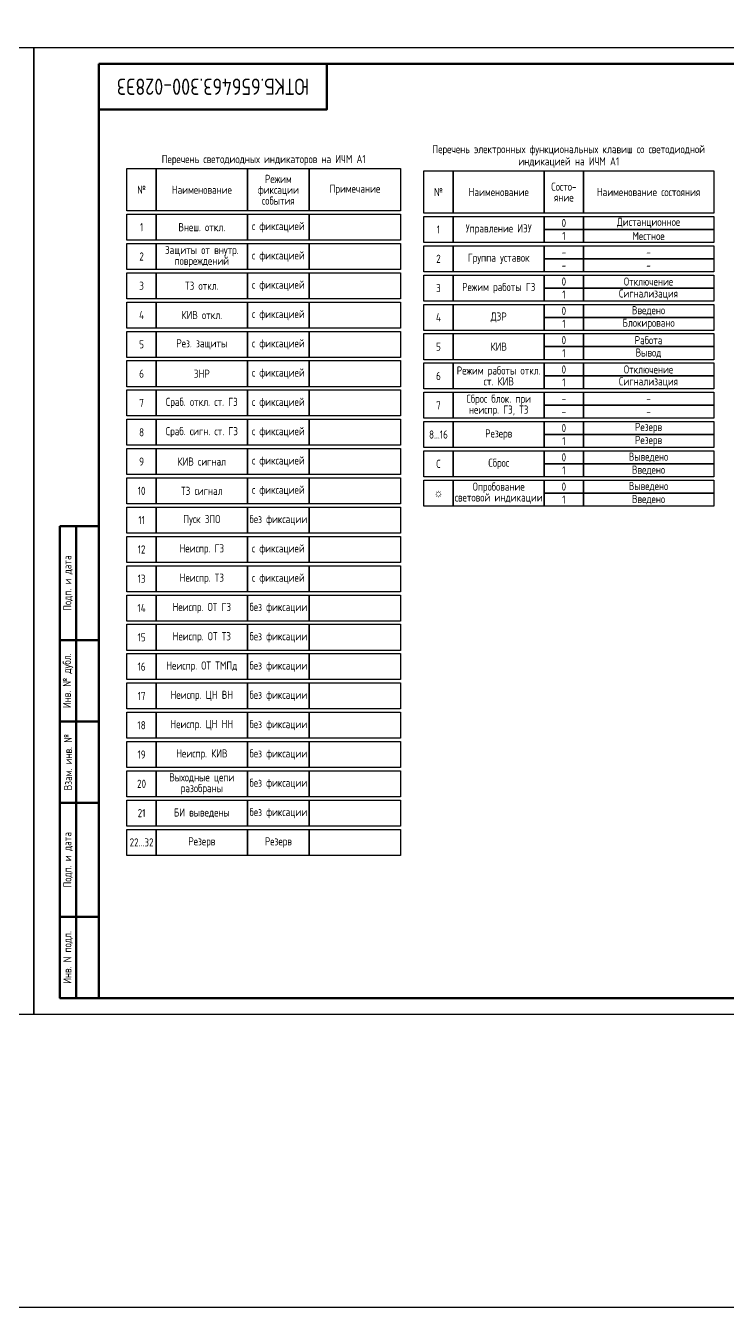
# Model space of a CAD drawing. Header units: millimetres. Extents: x -1117 to 4572, y -90 to 586.
# Drawn here: x 2517.5 to 2732.9, y -90 to 303.8 of the extents above; entities that cross this region are included whole.
import ezdxf

# ---------------------------------------------------------------- set-up
doc = ezdxf.new("R2010")
doc.units = ezdxf.units.MM
doc.styles.add('Gost_type_A', font='GOST_A.TTF')

# ---------------------------------------------------------------- blocks, each defined once
blk = doc.blocks.new('Штамп угловой верхний')
at = {"lineweight": 50}
blk.add_lwpolyline([(0, 0), (70, 0), (70, -14), (0, -14)], close=True, dxfattribs=at)
blk = doc.blocks.new('Формат_А3')
blk.add_lwpolyline([(-420, 297), (0, 297), (0, 0), (-420, 0)], close=True)
at = {"lineweight": 50}
blk.add_lwpolyline([(-400, 292), (-5, 292), (-5, 5), (-400, 5)], close=True, dxfattribs=at)
blk = doc.blocks.new('Штамп левый нижний')
at = {"lineweight": 50}
for points in [[(-12, 145), (-7, 145), (-7, 110), (-12, 110)], [(-7, 145), (0, 145), (0, 110), (-7, 110)], [(-12, 110), (-7, 110), (-7, 85), (-12, 85)], [(-7, 110), (0, 110), (0, 85), (-7, 85)], [(-12, 85), (-7, 85), (-7, 60), (-12, 60)], [(-7, 85), (0, 85), (0, 60), (-7, 60)], [(-12, 60), (-7, 60), (-7, 25), (-12, 25)], [(-7, 60), (0, 60), (0, 25), (-7, 25)], [(-12, 25), (-7, 25), (-7, 0), (-12, 0)], [(-7, 25), (0, 25), (0, 0), (-7, 0)]]:
    blk.add_lwpolyline(points, close=True, dxfattribs=at)
at = {"char_height": 2.5, "attachment_point": 5, "rotation": 90, "style": 'Gost_type_A'}
for s, insert, width in [('Подп. и дата', (-9.5, 127.5), 35), ('Инв. № дубл.', (-9.5, 97.5), 25), ('Взам. инв. №', (-9.5, 72.5), 25), ('Подп. и дата', (-9.5, 42.5), 35), ('Инв. N подл.', (-9.5, 12.5), 25)]:
    blk.add_mtext(s, dxfattribs=dict(at, insert=insert, width=width))

msp = doc.modelspace()

# ---------------------------------------------------------------- linework, layer by layer
for points in [[(-1117.42, 586), (4572.48, 586), (4572.48, -90), (-1117.42, -90)], [(2548.59, 259.84), (2557.59, 259.84), (2557.59, 246.84), (2548.59, 246.84)], [(2557.59, 259.84), (2585.59, 259.84), (2585.59, 246.84), (2557.59, 246.84)], [(2585.59, 259.84), (2604.59, 259.84), (2604.59, 246.84), (2585.59, 246.84)], [(2604.59, 259.84), (2632.59, 259.84), (2632.59, 246.84), (2604.59, 246.84)], [(2639.74, 259.14), (2648.74, 259.14), (2648.74, 246.14), (2639.74, 246.14)], [(2648.74, 259.14), (2676.74, 259.14), (2676.74, 246.14), (2648.74, 246.14)], [(2676.74, 259.14), (2688.74, 259.14), (2688.74, 246.14), (2676.74, 246.14)], [(2688.74, 259.14), (2728.74, 259.14), (2728.74, 246.14), (2688.74, 246.14)], [(2548.59, 245.84), (2557.59, 245.84), (2557.59, 237.84), (2548.59, 237.84)], [(2557.59, 245.84), (2585.59, 245.84), (2585.59, 237.84), (2557.59, 237.84)], [(2585.59, 245.84), (2604.59, 245.84), (2604.59, 237.84), (2585.59, 237.84)], [(2604.59, 245.84), (2632.59, 245.84), (2632.59, 237.84), (2604.59, 237.84)], [(2639.74, 245.14), (2648.74, 245.14), (2648.74, 237.14), (2639.74, 237.14)], [(2648.74, 245.14), (2676.74, 245.14), (2676.74, 237.14), (2648.74, 237.14)], [(2676.74, 245.14), (2688.74, 245.14), (2688.74, 241.14), (2676.74, 241.14)], [(2688.74, 245.14), (2728.74, 245.14), (2728.74, 241.14), (2688.74, 241.14)], [(2676.74, 241.14), (2688.74, 241.14), (2688.74, 237.14), (2676.74, 237.14)], [(2688.74, 241.14), (2728.74, 241.14), (2728.74, 237.14), (2688.74, 237.14)], [(2548.59, 236.84), (2557.59, 236.84), (2557.59, 228.84), (2548.59, 228.84)], [(2557.59, 236.84), (2585.59, 236.84), (2585.59, 228.84), (2557.59, 228.84)], [(2585.59, 236.84), (2604.59, 236.84), (2604.59, 228.84), (2585.59, 228.84)], [(2604.59, 236.84), (2632.59, 236.84), (2632.59, 228.84), (2604.59, 228.84)], [(2639.74, 236.14), (2648.74, 236.14), (2648.74, 228.14), (2639.74, 228.14)], [(2648.74, 236.14), (2676.74, 236.14), (2676.74, 228.14), (2648.74, 228.14)], [(2676.74, 236.14), (2688.74, 236.14), (2688.74, 232.14), (2676.74, 232.14)], [(2688.74, 236.14), (2728.74, 236.14), (2728.74, 232.14), (2688.74, 232.14)], [(2676.74, 232.14), (2688.74, 232.14), (2688.74, 228.14), (2676.74, 228.14)], [(2688.74, 232.14), (2728.74, 232.14), (2728.74, 228.14), (2688.74, 228.14)], [(2548.59, 227.84), (2557.59, 227.84), (2557.59, 219.84), (2548.59, 219.84)], [(2557.59, 227.84), (2585.59, 227.84), (2585.59, 219.84), (2557.59, 219.84)], [(2585.59, 227.84), (2604.59, 227.84), (2604.59, 219.84), (2585.59, 219.84)], [(2604.59, 227.84), (2632.59, 227.84), (2632.59, 219.84), (2604.59, 219.84)], [(2639.74, 227.14), (2648.74, 227.14), (2648.74, 219.14), (2639.74, 219.14)], [(2648.74, 227.14), (2676.74, 227.14), (2676.74, 219.14), (2648.74, 219.14)], [(2676.74, 227.14), (2688.74, 227.14), (2688.74, 223.14), (2676.74, 223.14)], [(2688.74, 227.14), (2728.74, 227.14), (2728.74, 223.14), (2688.74, 223.14)], [(2676.74, 223.14), (2688.74, 223.14), (2688.74, 219.14), (2676.74, 219.14)], [(2688.74, 223.14), (2728.74, 223.14), (2728.74, 219.14), (2688.74, 219.14)], [(2548.59, 218.84), (2557.59, 218.84), (2557.59, 210.84), (2548.59, 210.84)], [(2557.59, 218.84), (2585.59, 218.84), (2585.59, 210.84), (2557.59, 210.84)], [(2585.59, 218.84), (2604.59, 218.84), (2604.59, 210.84), (2585.59, 210.84)], [(2604.59, 218.84), (2632.59, 218.84), (2632.59, 210.84), (2604.59, 210.84)], [(2639.74, 218.14), (2648.74, 218.14), (2648.74, 210.14), (2639.74, 210.14)], [(2648.74, 218.14), (2676.74, 218.14), (2676.74, 210.14), (2648.74, 210.14)], [(2676.74, 218.14), (2688.74, 218.14), (2688.74, 214.14), (2676.74, 214.14)], [(2688.74, 218.14), (2728.74, 218.14), (2728.74, 214.14), (2688.74, 214.14)], [(2676.74, 214.14), (2688.74, 214.14), (2688.74, 210.14), (2676.74, 210.14)], [(2688.74, 214.14), (2728.74, 214.14), (2728.74, 210.14), (2688.74, 210.14)], [(2548.59, 209.84), (2557.59, 209.84), (2557.59, 201.84), (2548.59, 201.84)], [(2557.59, 209.84), (2585.59, 209.84), (2585.59, 201.84), (2557.59, 201.84)], [(2585.59, 209.84), (2604.59, 209.84), (2604.59, 201.84), (2585.59, 201.84)], [(2604.59, 209.84), (2632.59, 209.84), (2632.59, 201.84), (2604.59, 201.84)], [(2639.74, 209.14), (2648.74, 209.14), (2648.74, 201.14), (2639.74, 201.14)], [(2648.74, 209.14), (2676.74, 209.14), (2676.74, 201.14), (2648.74, 201.14)], [(2676.74, 209.14), (2688.74, 209.14), (2688.74, 205.14), (2676.74, 205.14)], [(2688.74, 209.14), (2728.74, 209.14), (2728.74, 205.14), (2688.74, 205.14)], [(2676.74, 205.14), (2688.74, 205.14), (2688.74, 201.14), (2676.74, 201.14)], [(2688.74, 205.14), (2728.74, 205.14), (2728.74, 201.14), (2688.74, 201.14)], [(2548.59, 200.84), (2557.59, 200.84), (2557.59, 192.84), (2548.59, 192.84)], [(2557.59, 200.84), (2585.59, 200.84), (2585.59, 192.84), (2557.59, 192.84)], [(2585.59, 200.84), (2604.59, 200.84), (2604.59, 192.84), (2585.59, 192.84)], [(2604.59, 200.84), (2632.59, 200.84), (2632.59, 192.84), (2604.59, 192.84)], [(2639.74, 200.14), (2648.74, 200.14), (2648.74, 192.14), (2639.74, 192.14)], [(2648.74, 200.14), (2676.74, 200.14), (2676.74, 192.14), (2648.74, 192.14)], [(2676.74, 200.14), (2688.74, 200.14), (2688.74, 196.14), (2676.74, 196.14)], [(2688.74, 200.14), (2728.74, 200.14), (2728.74, 196.14), (2688.74, 196.14)], [(2676.74, 196.14), (2688.74, 196.14), (2688.74, 192.14), (2676.74, 192.14)], [(2688.74, 196.14), (2728.74, 196.14), (2728.74, 192.14), (2688.74, 192.14)], [(2548.59, 191.84), (2557.59, 191.84), (2557.59, 183.84), (2548.59, 183.84)], [(2557.59, 191.84), (2585.59, 191.84), (2585.59, 183.84), (2557.59, 183.84)], [(2585.59, 191.84), (2604.59, 191.84), (2604.59, 183.84), (2585.59, 183.84)], [(2604.59, 191.84), (2632.59, 191.84), (2632.59, 183.84), (2604.59, 183.84)], [(2639.74, 191.14), (2648.74, 191.14), (2648.74, 183.14), (2639.74, 183.14)], [(2648.74, 191.14), (2676.74, 191.14), (2676.74, 183.14), (2648.74, 183.14)], [(2676.74, 191.14), (2688.74, 191.14), (2688.74, 187.14), (2676.74, 187.14)], [(2688.74, 191.14), (2728.74, 191.14), (2728.74, 187.14), (2688.74, 187.14)], [(2676.74, 187.14), (2688.74, 187.14), (2688.74, 183.14), (2676.74, 183.14)], [(2688.74, 187.14), (2728.74, 187.14), (2728.74, 183.14), (2688.74, 183.14)], [(2548.59, 182.84), (2557.59, 182.84), (2557.59, 174.84), (2548.59, 174.84)], [(2557.59, 182.84), (2585.59, 182.84), (2585.59, 174.84), (2557.59, 174.84)], [(2585.59, 182.84), (2604.59, 182.84), (2604.59, 174.84), (2585.59, 174.84)], [(2604.59, 182.84), (2632.59, 182.84), (2632.59, 174.84), (2604.59, 174.84)], [(2639.74, 182.14), (2648.74, 182.14), (2648.74, 174.14), (2639.74, 174.14)], [(2648.74, 182.14), (2676.74, 182.14), (2676.74, 174.14), (2648.74, 174.14)], [(2676.74, 182.14), (2688.74, 182.14), (2688.74, 178.14), (2676.74, 178.14)], [(2688.74, 182.14), (2728.74, 182.14), (2728.74, 178.14), (2688.74, 178.14)], [(2676.74, 178.14), (2688.74, 178.14), (2688.74, 174.14), (2676.74, 174.14)], [(2688.74, 178.14), (2728.74, 178.14), (2728.74, 174.14), (2688.74, 174.14)], [(2548.59, 173.84), (2557.59, 173.84), (2557.59, 165.84), (2548.59, 165.84)], [(2557.59, 173.84), (2585.59, 173.84), (2585.59, 165.84), (2557.59, 165.84)], [(2585.59, 173.84), (2604.59, 173.84), (2604.59, 165.84), (2585.59, 165.84)], [(2604.59, 173.84), (2632.59, 173.84), (2632.59, 165.84), (2604.59, 165.84)], [(2639.74, 173.14), (2648.74, 173.14), (2648.74, 165.14), (2639.74, 165.14)], [(2648.74, 173.14), (2676.74, 173.14), (2676.74, 165.14), (2648.74, 165.14)], [(2676.74, 173.14), (2688.74, 173.14), (2688.74, 169.14), (2676.74, 169.14)], [(2688.74, 173.14), (2728.74, 173.14), (2728.74, 169.14), (2688.74, 169.14)], [(2676.74, 169.14), (2688.74, 169.14), (2688.74, 165.14), (2676.74, 165.14)], [(2688.74, 169.14), (2728.74, 169.14), (2728.74, 165.14), (2688.74, 165.14)], [(2548.59, 164.84), (2557.59, 164.84), (2557.59, 156.84), (2548.59, 156.84)], [(2557.59, 164.84), (2585.59, 164.84), (2585.59, 156.84), (2557.59, 156.84)], [(2585.59, 164.84), (2604.59, 164.84), (2604.59, 156.84), (2585.59, 156.84)], [(2604.59, 164.84), (2632.59, 164.84), (2632.59, 156.84), (2604.59, 156.84)], [(2639.74, 164.14), (2648.74, 164.14), (2648.74, 156.14), (2639.74, 156.14)], [(2648.74, 164.14), (2676.74, 164.14), (2676.74, 156.14), (2648.74, 156.14)], [(2676.74, 164.14), (2688.74, 164.14), (2688.74, 160.14), (2676.74, 160.14)], [(2688.74, 164.14), (2728.74, 164.14), (2728.74, 160.14), (2688.74, 160.14)], [(2676.74, 160.14), (2688.74, 160.14), (2688.74, 156.14), (2676.74, 156.14)], [(2688.74, 160.14), (2728.74, 160.14), (2728.74, 156.14), (2688.74, 156.14)], [(2548.59, 155.84), (2557.59, 155.84), (2557.59, 147.84), (2548.59, 147.84)], [(2557.59, 155.84), (2585.59, 155.84), (2585.59, 147.84), (2557.59, 147.84)], [(2585.59, 155.84), (2604.59, 155.84), (2604.59, 147.84), (2585.59, 147.84)], [(2604.59, 155.84), (2632.59, 155.84), (2632.59, 147.84), (2604.59, 147.84)], [(2548.59, 146.84), (2557.59, 146.84), (2557.59, 138.84), (2548.59, 138.84)], [(2557.59, 146.84), (2585.59, 146.84), (2585.59, 138.84), (2557.59, 138.84)], [(2585.59, 146.84), (2604.59, 146.84), (2604.59, 138.84), (2585.59, 138.84)], [(2604.59, 146.84), (2632.59, 146.84), (2632.59, 138.84), (2604.59, 138.84)], [(2548.59, 137.84), (2557.59, 137.84), (2557.59, 129.84), (2548.59, 129.84)], [(2557.59, 137.84), (2585.59, 137.84), (2585.59, 129.84), (2557.59, 129.84)], [(2585.59, 137.84), (2604.59, 137.84), (2604.59, 129.84), (2585.59, 129.84)], [(2604.59, 137.84), (2632.59, 137.84), (2632.59, 129.84), (2604.59, 129.84)], [(2548.59, 128.84), (2557.59, 128.84), (2557.59, 120.84), (2548.59, 120.84)], [(2557.59, 128.84), (2585.59, 128.84), (2585.59, 120.84), (2557.59, 120.84)], [(2585.59, 128.84), (2604.59, 128.84), (2604.59, 120.84), (2585.59, 120.84)], [(2604.59, 128.84), (2632.59, 128.84), (2632.59, 120.84), (2604.59, 120.84)], [(2548.59, 119.84), (2557.59, 119.84), (2557.59, 111.84), (2548.59, 111.84)], [(2557.59, 119.84), (2585.59, 119.84), (2585.59, 111.84), (2557.59, 111.84)], [(2585.59, 119.84), (2604.59, 119.84), (2604.59, 111.84), (2585.59, 111.84)], [(2604.59, 119.84), (2632.59, 119.84), (2632.59, 111.84), (2604.59, 111.84)], [(2548.59, 110.84), (2557.59, 110.84), (2557.59, 102.84), (2548.59, 102.84)], [(2557.59, 110.84), (2585.59, 110.84), (2585.59, 102.84), (2557.59, 102.84)], [(2585.59, 110.84), (2604.59, 110.84), (2604.59, 102.84), (2585.59, 102.84)], [(2604.59, 110.84), (2632.59, 110.84), (2632.59, 102.84), (2604.59, 102.84)], [(2548.59, 101.84), (2557.59, 101.84), (2557.59, 93.84), (2548.59, 93.84)], [(2557.59, 101.84), (2585.59, 101.84), (2585.59, 93.84), (2557.59, 93.84)], [(2585.59, 101.84), (2604.59, 101.84), (2604.59, 93.84), (2585.59, 93.84)], [(2604.59, 101.84), (2632.59, 101.84), (2632.59, 93.84), (2604.59, 93.84)], [(2548.59, 92.84), (2557.59, 92.84), (2557.59, 84.84), (2548.59, 84.84)], [(2557.59, 92.84), (2585.59, 92.84), (2585.59, 84.84), (2557.59, 84.84)], [(2585.59, 92.84), (2604.59, 92.84), (2604.59, 84.84), (2585.59, 84.84)], [(2604.59, 92.84), (2632.59, 92.84), (2632.59, 84.84), (2604.59, 84.84)], [(2548.59, 83.84), (2557.59, 83.84), (2557.59, 75.84), (2548.59, 75.84)], [(2557.59, 83.84), (2585.59, 83.84), (2585.59, 75.84), (2557.59, 75.84)], [(2585.59, 83.84), (2604.59, 83.84), (2604.59, 75.84), (2585.59, 75.84)], [(2604.59, 83.84), (2632.59, 83.84), (2632.59, 75.84), (2604.59, 75.84)], [(2548.59, 74.84), (2557.59, 74.84), (2557.59, 66.84), (2548.59, 66.84)], [(2557.59, 74.84), (2585.59, 74.84), (2585.59, 66.84), (2557.59, 66.84)], [(2585.59, 74.84), (2604.59, 74.84), (2604.59, 66.84), (2585.59, 66.84)], [(2604.59, 74.84), (2632.59, 74.84), (2632.59, 66.84), (2604.59, 66.84)], [(2548.59, 65.84), (2557.59, 65.84), (2557.59, 57.84), (2548.59, 57.84)], [(2557.59, 65.84), (2585.59, 65.84), (2585.59, 57.84), (2557.59, 57.84)], [(2585.59, 65.84), (2604.59, 65.84), (2604.59, 57.84), (2585.59, 57.84)], [(2604.59, 65.84), (2632.59, 65.84), (2632.59, 57.84), (2604.59, 57.84)], [(2548.59, 56.84), (2557.59, 56.84), (2557.59, 48.84), (2548.59, 48.84)], [(2557.59, 56.84), (2585.59, 56.84), (2585.59, 48.84), (2557.59, 48.84)], [(2585.59, 56.84), (2604.59, 56.84), (2604.59, 48.84), (2585.59, 48.84)], [(2604.59, 56.84), (2632.59, 56.84), (2632.59, 48.84), (2604.59, 48.84)]]:
    msp.add_lwpolyline(points, close=True)

# ---------------------------------------------------------------- block references
at = {"color": 1}
for name, p in [('Формат_А3', (2520, 0)), ('Формат_А3', (2940, 0)), ('Штамп левый нижний', (2540, 5))]:
    msp.add_blockref(name, p, dxfattribs=at)
msp.add_blockref('Штамп угловой верхний', (2540, 292))

# ---------------------------------------------------------------- texts
at = {"insert": (2575, 285), "char_height": 5, "width": 70, "attachment_point": 5, "rotation": 180, "style": 'Gost_type_A'}
msp.add_mtext('ЮТКБ.656463.300-028Э3', dxfattribs=at)
at = {"char_height": 2.5, "style": 'Gost_type_A'}
for s, insert, width, attachment_point, line_spacing_factor in [('Перечень светодиодных индикаторов на ИЧМ A1', (2590.59, 260.84), 84, 8, 0.9), ('Перечень электронных функциональных клавиш со светодиодной индикацией на ИЧМ A1', (2684.24, 260.14), 89, 8, 0.9), ('Режим\\Pфиксации события', (2595.09, 253.34), 19, 5, 0.8), ('№ ', (2553.09, 253.34), 9, 5, 0.8), ('Наименование ', (2571.59, 253.34), 28, 5, 0.8), ('Примечание', (2618.59, 253.34), 28, 5, 0.8), ('№ ', (2644.24, 252.64), 9, 5, 0.8), ('Наименование ', (2662.74, 252.64), 28, 5, 0.8), ('Состо- яние', (2682.74, 252.64), 12, 5, 0.8), ('Наименование состояния ', (2708.74, 252.64), 40, 5, 0.8), ('0', (2682.74, 243.14), 12, 5, 0.8), ('Дистанционное', (2708.74, 243.14), 40, 5, 0.8), ('1', (2553.09, 241.84), 9, 5, 0.8), ('Внеш. откл. ', (2571.59, 241.84), 28, 5, 0.8), ('с фиксацией', (2595.09, 241.84), 19, 5, 0.8), ('1', (2644.24, 241.14), 9, 5, 0.8), ('Управление ИЭУ', (2662.74, 241.14), 28, 5, 0.8), ('1', (2682.74, 239.14), 12, 5, 0.8), ('Местное', (2708.74, 239.14), 40, 5, 0.8), ('2', (2553.09, 232.84), 9, 5, 0.8), ('Защиты от внутр. повреждений', (2571.59, 232.84), 28, 5, 0.8), ('с фиксацией', (2595.09, 232.84), 19, 5, 0.8), ('2', (2644.24, 232.14), 9, 5, 0.8), ('3', (2553.09, 223.84), 9, 5, 0.8), ('ТЗ откл.', (2571.59, 223.84), 28, 5, 0.8), ('с фиксацией', (2595.09, 223.84), 19, 5, 0.8), ('Режим работы ГЗ', (2662.74, 223.14), 28, 5, 0.8), ('0', (2682.74, 225.14), 12, 5, 0.8), ('Отключение', (2708.74, 225.14), 40, 5, 0.8), ('3', (2644.24, 223.14), 9, 5, 0.8), ('1', (2682.74, 221.14), 12, 5, 0.8), ('Сигнализация', (2708.74, 221.14), 40, 5, 0.8), ('0', (2682.74, 216.14), 12, 5, 0.8), ('Введено', (2708.74, 216.14), 40, 5, 0.8), ('4', (2553.09, 214.84), 9, 5, 0.8), ('КИВ откл.', (2571.59, 214.84), 28, 5, 0.8), ('с фиксацией', (2595.09, 214.84), 19, 5, 0.8), ('4', (2644.24, 214.14), 9, 5, 0.8), ('ДЗР', (2662.74, 214.14), 28, 5, 0.8), ('1', (2682.74, 212.14), 12, 5, 0.8), ('Блокировано', (2708.74, 212.14), 40, 5, 0.8), ('5', (2553.09, 205.84), 9, 5, 0.8), ('Рез. защиты', (2571.59, 205.84), 28, 5, 0.8), ('с фиксацией', (2595.09, 205.84), 19, 5, 0.8), ('5', (2644.24, 205.14), 9, 5, 0.8), ('КИВ', (2662.74, 205.14), 28, 5, 0.8), ('0', (2682.74, 207.14), 12, 5, 0.8), ('Работа', (2708.74, 207.14), 40, 5, 0.8), ('1', (2682.74, 203.14), 12, 5, 0.8), ('Вывод', (2708.74, 203.14), 40, 5, 0.8), ('6', (2553.09, 196.84), 9, 5, 0.8), ('ЗНР', (2571.59, 196.84), 26, 5, 0.8), ('с фиксацией', (2595.09, 196.84), 19, 5, 0.8), ('6', (2644.24, 196.14), 9, 5, 0.8), ('Режим работы откл. ст. КИВ', (2662.74, 196.14), 28, 5, 0.8), ('0', (2682.74, 198.14), 12, 5, 0.8), ('Отключение', (2708.74, 198.14), 40, 5, 0.8), ('1', (2682.74, 194.14), 12, 5, 0.8), ('Сигнализация', (2708.74, 194.14), 40, 5, 0.8), ('7', (2553.09, 187.84), 9, 5, 0.8), ('Сраб. откл. ст. ГЗ ', (2571.59, 187.84), 26, 5, 0.8), ('с фиксацией', (2595.09, 187.84), 19, 5, 0.8), ('Сброс блок. при неиспр. ГЗ, ТЗ', (2662.74, 187.14), 28, 5, 0.8), ('7', (2644.24, 187.14), 9, 5, 0.8), ('-', (2682.74, 189.14), 12, 5, 0.8), ('-', (2708.74, 189.14), 40, 5, 0.8), ('-', (2682.74, 185.14), 12, 5, 0.8), ('0', (2682.74, 180.14), 12, 5, 0.8), ('Резерв', (2708.74, 180.14), 40, 5, 0.8), ('-', (2708.74, 185.14), 40, 5, 0.8), ('8', (2553.09, 178.84), 9, 5, 0.8), ('Сраб. сигн. ст. ГЗ ', (2571.59, 178.84), 26, 5, 0.8), ('с фиксацией', (2595.09, 178.84), 19, 5, 0.8), ('8...16', (2644.24, 178.14), 9, 5, 0.8), ('Резерв', (2662.74, 178.14), 28, 5, 0.8), ('1', (2682.74, 176.14), 12, 5, 0.8), ('Резерв', (2708.74, 176.14), 40, 5, 0.8), ('9', (2553.09, 169.84), 9, 5, 0.8), ('КИВ сигнал', (2571.59, 169.84), 26, 5, 0.8), ('с фиксацией', (2595.09, 169.84), 19, 5, 0.8), ('C', (2644.24, 169.14), 9, 5, 0.8), ('Сброс', (2662.74, 169.14), 28, 5, 0.8), ('0', (2682.74, 171.14), 12, 5, 0.8), ('Выведено', (2708.74, 171.14), 40, 5, 0.8), ('1', (2682.74, 167.14), 12, 5, 0.8), ('Введено', (2708.74, 167.14), 40, 5, 0.8), ('10', (2553.09, 160.84), 9, 5, 0.8), ('ТЗ сигнал', (2571.59, 160.84), 26, 5, 0.8), ('с фиксацией', (2595.09, 160.84), 19, 5, 0.8), ('Опробование световой индикации', (2662.74, 160.14), 28, 5, 0.8), ('0', (2682.74, 162.14), 12, 5, 0.8), ('Выведено', (2708.74, 162.14), 40, 5, 0.8), ('☼', (2644.24, 160.14), 9, 5, 0.8), ('1', (2682.74, 158.14), 12, 5, 0.8), ('Введено', (2708.74, 158.14), 40, 5, 0.8), ('11', (2553.09, 151.84), 9, 5, 0.8), ('Пуск ЗПО', (2571.59, 151.84), 26, 5, 0.8), ('без фиксации', (2595.09, 151.84), 19, 5, 0.8), ('12', (2553.09, 142.84), 9, 5, 0.8), ('Неиспр. ГЗ', (2571.59, 142.84), 28, 5, 0.8), ('с фиксацией', (2595.09, 142.84), 19, 5, 0.8), ('13', (2553.09, 133.84), 9, 5, 0.8), ('Неиспр. ТЗ ', (2571.59, 133.84), 28, 5, 0.8), ('с фиксацией', (2595.09, 133.84), 19, 5, 0.8), ('14', (2553.09, 124.84), 9, 5, 0.8), ('Неиспр. ОТ ГЗ', (2571.59, 124.84), 28, 5, 0.8), ('без фиксации', (2595.09, 124.84), 19, 5, 0.8), ('15', (2553.09, 115.84), 9, 5, 0.8), ('Неиспр. ОТ ТЗ', (2571.59, 115.84), 28, 5, 0.8), ('без фиксации', (2595.09, 115.84), 19, 5, 0.8), ('16', (2553.09, 106.84), 9, 5, 0.8), ('Неиспр. ОТ ТМПд', (2571.59, 106.84), 28, 5, 0.8), ('без фиксации', (2595.09, 106.84), 19, 5, 0.8), ('17', (2553.09, 97.84), 9, 5, 0.8), ('Неиспр. ЦН ВН', (2571.59, 97.84), 28, 5, 0.8), ('без фиксации', (2595.09, 97.84), 19, 5, 0.8), ('18', (2553.09, 88.84), 9, 5, 0.8), ('Неиспр. ЦН НН', (2571.59, 88.84), 28, 5, 0.8), ('без фиксации', (2595.09, 88.84), 19, 5, 0.8), ('19', (2553.09, 79.84), 9, 5, 0.8), ('Неиспр. КИВ', (2571.59, 79.84), 28, 5, 0.8), ('без фиксации', (2595.09, 79.84), 19, 5, 0.8), ('20', (2553.09, 70.84), 9, 5, 0.8), ('Выходные цепи разобраны', (2571.59, 70.84), 28, 5, 0.8), ('без фиксации', (2595.09, 70.84), 19, 5, 0.8), ('21', (2553.09, 61.84), 9, 5, 0.8), ('БИ выведены', (2571.59, 61.84), 28, 5, 0.8), ('без фиксации', (2595.09, 61.84), 19, 5, 0.8), ('22...32', (2553.09, 52.84), 9, 5, 0.8), ('Резерв', (2571.59, 52.84), 28, 5, 0.8), ('Резерв', (2595.09, 52.84), 19, 5, 0.8)]:
    msp.add_mtext(s, dxfattribs=dict(at, insert=insert, width=width, attachment_point=attachment_point, line_spacing_factor=line_spacing_factor))
at = {"color": 30, "true_color": 0xf26722, "char_height": 2.5, "attachment_point": 5, "line_spacing_factor": 0.8, "style": 'Gost_type_A'}
for s, insert, width in [('Группа уставок', (2662.74, 232.14), 28), ('-', (2682.74, 234.14), 12), ('-', (2708.74, 234.14), 40), ('-', (2682.74, 230.14), 12), ('-', (2708.74, 230.14), 40)]:
    msp.add_mtext(s, dxfattribs=dict(at, insert=insert, width=width))

doc.saveas('drawing.dxf')
